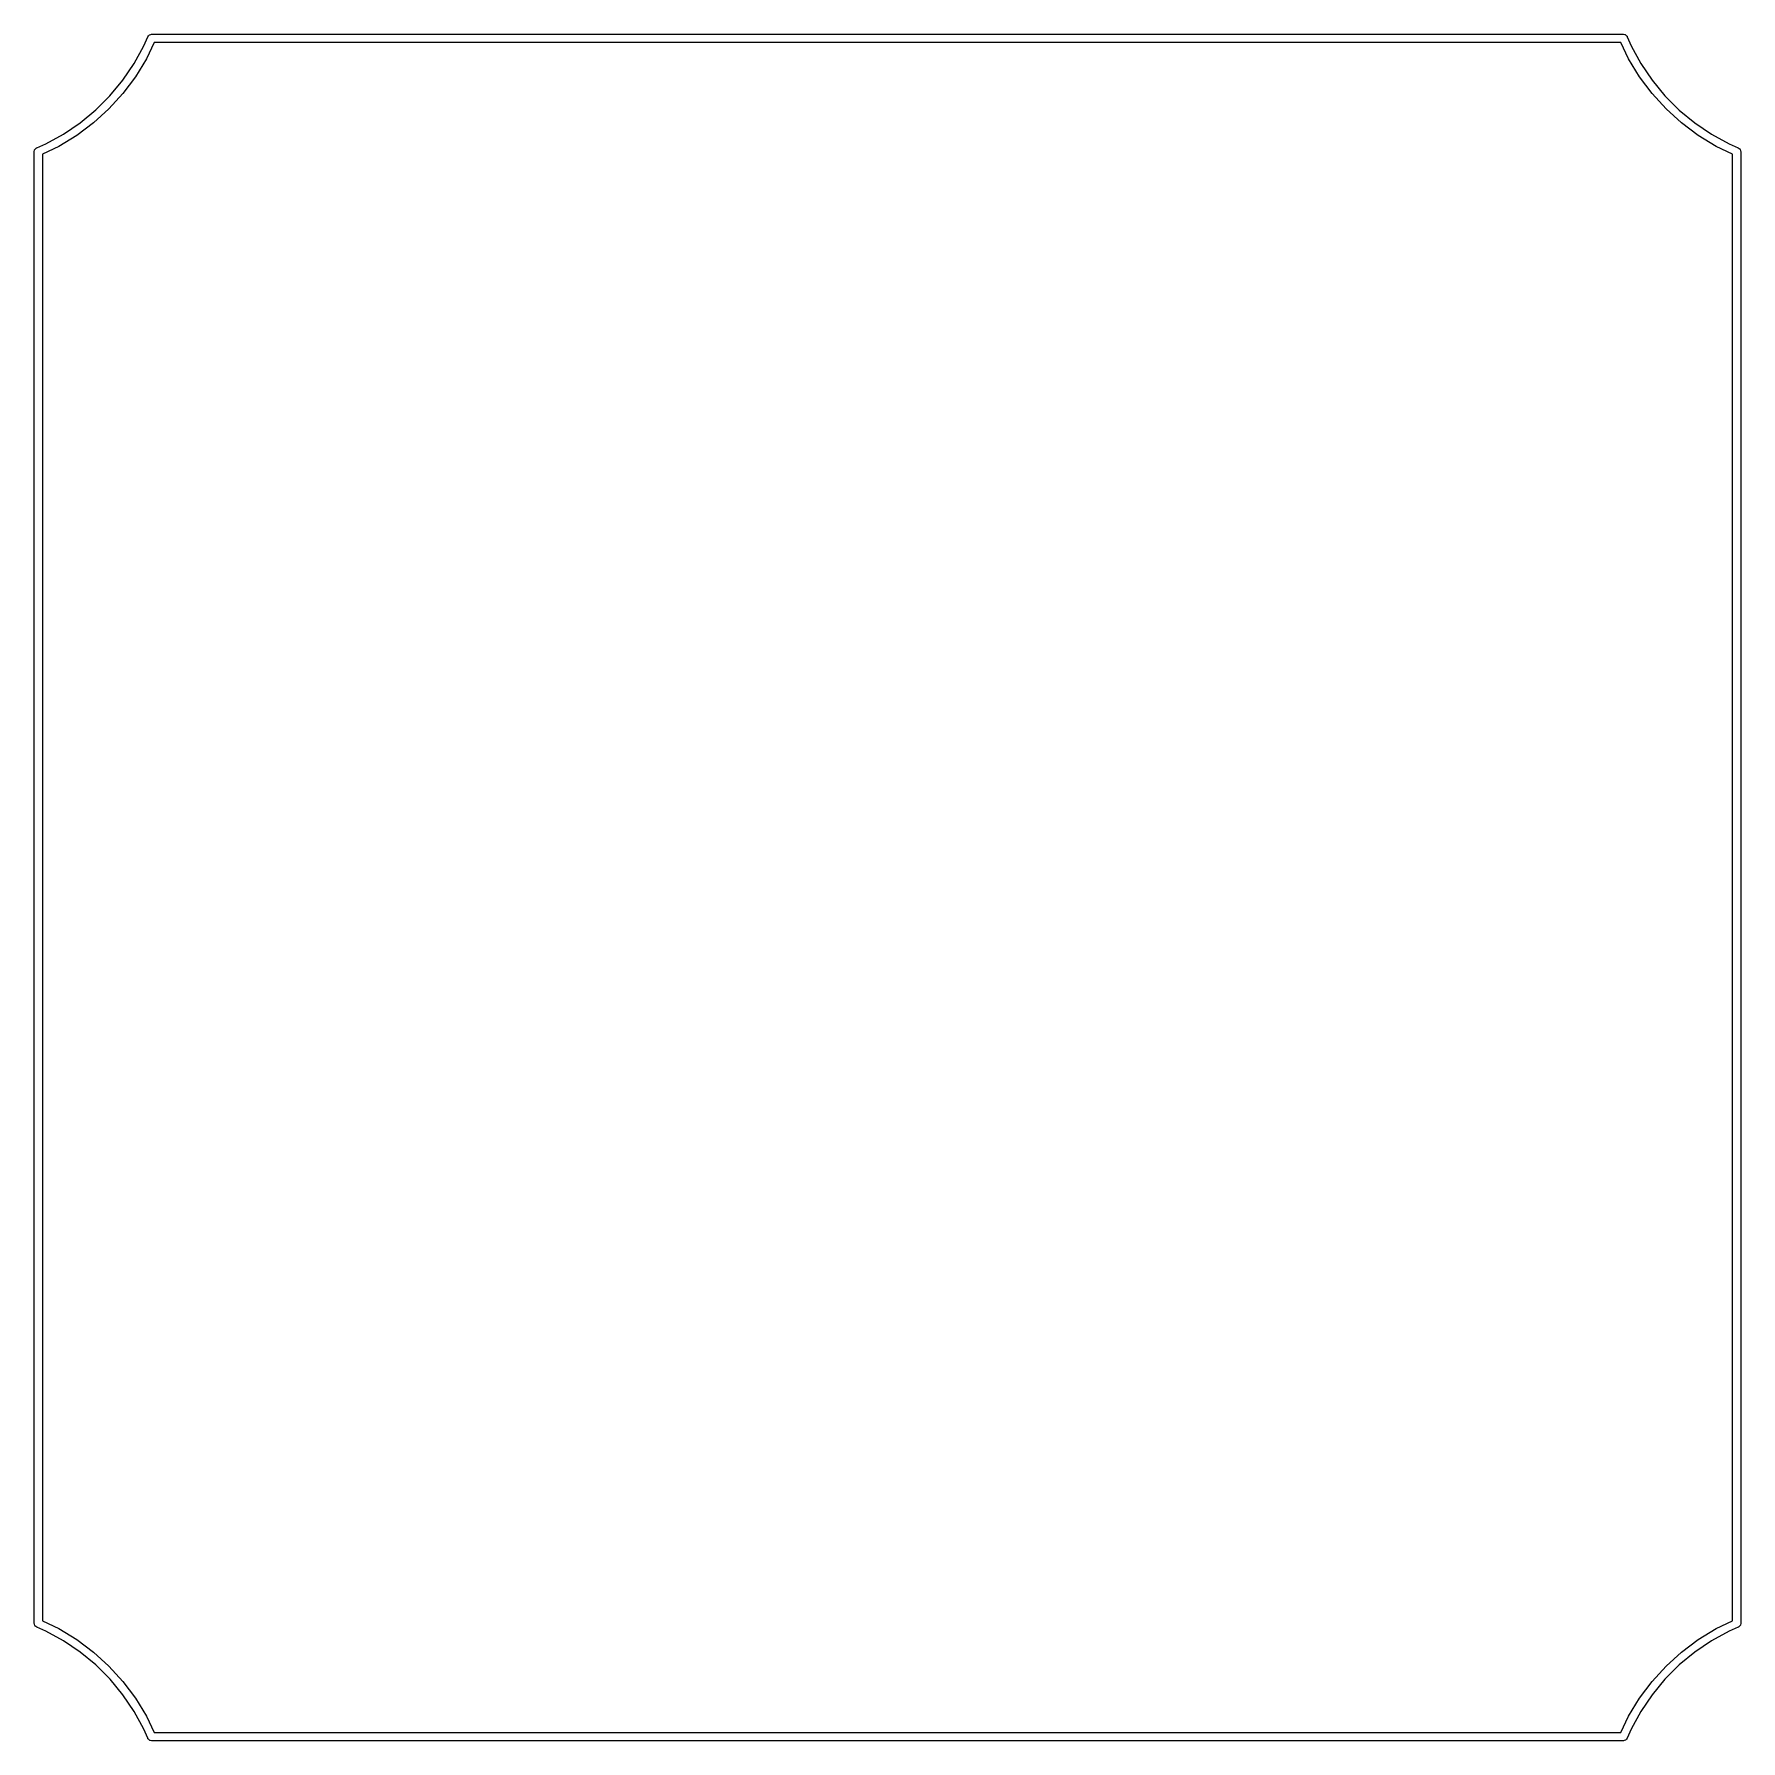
# Model space of a CAD drawing. Extents: x 84.9 to 115.1, y -65.1 to -34.9.
import ezdxf

# ---------------------------------------------------------------- set-up
doc = ezdxf.new("R2010")
doc.units = 0
doc.layers.add('BLACK', color=7, linetype='CONTINUOUS')

msp = doc.modelspace()

# ---------------------------------------------------------------- linework, layer by layer
at = {"layer": 'BLACK', "linetype": 'CONTINUOUS'}
for p, q in [((86.881256, -35.123589), (86.951245, -34.960272)), ((86.951245, -34.960272), (86.951246, -34.960273)), ((86.951246, -34.960273), (86.964798, -34.944791)), ((86.964798, -34.944791), (86.971973, -34.932365)), ((86.971973, -34.932365), (86.977408, -34.930386)), ((86.977408, -34.930386), (86.981777, -34.925396)), ((86.981777, -34.925396), (87.006636, -34.919748)), ((87.006636, -34.919748), (87.020182, -34.914818)), ((87.020182, -34.914818), (113.020182, -34.914818)), ((113.020182, -34.914818), (113.045834, -34.919341)), ((113.045834, -34.919341), (113.050995, -34.923671)), ((113.050995, -34.923671), (113.058588, -34.925397)), ((113.058588, -34.925397), (113.073909, -34.942899)), ((113.073909, -34.942899), (113.085134, -34.952318)), ((113.085134, -34.952318), (113.085885, -34.95658)), ((113.085885, -34.95658), (113.089119, -34.960274)), ((113.089119, -34.960274), (113.159106, -35.123592)), ((86.710874, -35.435444), (86.881256, -35.123589)), ((87.06702, -35.064818), (86.927694, -35.351432)), ((112.973343, -35.064818), (87.06702, -35.064818)), ((113.112665, -35.351435), (112.973343, -35.064818)), ((113.159106, -35.123592), (113.329483, -35.435451)), ((86.511643, -35.729707), (86.710874, -35.435444)), ((86.927694, -35.351432), (86.735462, -35.666668)), ((113.304893, -35.666675), (113.112665, -35.351435)), ((113.329483, -35.435451), (113.528712, -35.729717)), ((86.285364, -36.003716), (86.511643, -35.729707)), ((86.735462, -35.666668), (86.514158, -35.962221)), ((113.526195, -35.962231), (113.304893, -35.666675)), ((113.528712, -35.729717), (113.754989, -36.003729)), ((86.034082, -36.254995), (86.285364, -36.003716)), ((86.514158, -35.962221), (86.265784, -36.235418)), ((113.774569, -36.235431), (113.526195, -35.962231)), ((113.754989, -36.003729), (114.006271, -36.255011)), ((85.465805, -36.680499), (85.76007, -36.481271)), ((85.76007, -36.481271), (86.034082, -36.254995)), ((86.265784, -36.235418), (85.992583, -36.483789)), ((114.047769, -36.483805), (113.774569, -36.235431)), ((114.006271, -36.255011), (114.280283, -36.481288)), ((114.280283, -36.481288), (114.574549, -36.680517)), ((85.153948, -36.850876), (85.465805, -36.680499)), ((85.697028, -36.705089), (85.38179, -36.897317)), ((85.992583, -36.483789), (85.697028, -36.705089)), ((114.343325, -36.705107), (114.047769, -36.483805)), ((114.658565, -36.897335), (114.343325, -36.705107)), ((114.574549, -36.680517), (114.886408, -36.850894)), ((84.945182, -36.989818), (84.949705, -36.964166)), ((84.945182, -62.989818), (84.945182, -36.989818)), ((84.949705, -36.964166), (84.954036, -36.959004)), ((84.954036, -36.959004), (84.955761, -36.951413)), ((84.955761, -36.951413), (84.973261, -36.936092)), ((84.973261, -36.936092), (84.982682, -36.924866)), ((84.982682, -36.924866), (84.986944, -36.924114)), ((84.986944, -36.924114), (84.990638, -36.920881)), ((84.99063, -36.920864), (85.153948, -36.850876)), ((84.990638, -36.920881), (84.99063, -36.920864)), ((85.38179, -36.897317), (85.095182, -37.036635)), ((85.095182, -37.036635), (85.095182, -62.942979)), ((114.945182, -37.036657), (114.658565, -36.897335)), ((114.886408, -36.850894), (115.049726, -36.920881)), ((114.945182, -62.942957), (114.945182, -37.036657)), ((115.049726, -36.920881), (115.065208, -36.934434)), ((115.065208, -36.934434), (115.077635, -36.941609)), ((115.077635, -36.941609), (115.079613, -36.947043)), ((115.079613, -36.947043), (115.084603, -36.951412)), ((115.084603, -36.951412), (115.090251, -36.97627)), ((115.090251, -36.97627), (115.095182, -36.989818)), ((115.095182, -36.989818), (115.095182, -62.989818)), ((84.950111, -63.00336), (84.945182, -62.989818)), ((84.955761, -63.028224), (84.950111, -63.00336)), ((85.095182, -62.942979), (85.381799, -63.0823)), ((114.658555, -63.082282), (114.945182, -62.942957)), ((115.095182, -62.989818), (115.090659, -63.01547)), ((84.96075, -63.032592), (84.955761, -63.028224)), ((84.962729, -63.038027), (84.96075, -63.032592)), ((84.975155, -63.045201), (84.962729, -63.038027)), ((84.990638, -63.058755), (84.975155, -63.045201)), ((84.990638, -63.058756), (84.990638, -63.058755)), ((85.153957, -63.128742), (84.990638, -63.058756)), ((85.465816, -63.299118), (85.153957, -63.128742)), ((85.381799, -63.0823), (85.69704, -63.274527)), ((85.760083, -63.498346), (85.465816, -63.299118)), ((85.69704, -63.274527), (85.992597, -63.495829)), ((114.047756, -63.495813), (114.343313, -63.27451)), ((114.574538, -63.2991), (114.28027, -63.498329)), ((114.343313, -63.27451), (114.658555, -63.082282)), ((114.886399, -63.128724), (114.574538, -63.2991)), ((115.049718, -63.058738), (114.886399, -63.128724)), ((115.049725, -63.058755), (115.049718, -63.058738)), ((115.053418, -63.055521), (115.049725, -63.058755)), ((115.057682, -63.05477), (115.053418, -63.055521)), ((115.067102, -63.043543), (115.057682, -63.05477)), ((115.084603, -63.028224), (115.067102, -63.043543)), ((115.086328, -63.02063), (115.084603, -63.028224)), ((115.090659, -63.01547), (115.086328, -63.02063)), ((86.034095, -63.724623), (85.760083, -63.498346)), ((85.992597, -63.495829), (86.265797, -63.744203)), ((113.774555, -63.744189), (114.047756, -63.495813)), ((114.28027, -63.498329), (114.006257, -63.724608)), ((86.285377, -63.975905), (86.034095, -63.724623)), ((86.265797, -63.744203), (86.514171, -64.017403)), ((113.526182, -64.017393), (113.774555, -63.744189)), ((114.006257, -63.724608), (113.754977, -63.975892)), ((86.511654, -64.249917), (86.285377, -63.975905)), ((86.514171, -64.017403), (86.735473, -64.31296)), ((113.304883, -64.312953), (113.526182, -64.017393)), ((113.754977, -63.975892), (113.528701, -64.249907)), ((86.710882, -64.544184), (86.511654, -64.249917)), ((86.735473, -64.31296), (86.9277, -64.628201)), ((113.112658, -64.628198), (113.304883, -64.312953)), ((113.528701, -64.249907), (113.329476, -64.544177)), ((86.881258, -64.856043), (86.710882, -64.544184)), ((86.9277, -64.628201), (87.06702, -64.914818)), ((112.973342, -64.914818), (113.112658, -64.628198)), ((113.329476, -64.544177), (113.159104, -64.85604)), ((86.951244, -65.019362), (86.881258, -64.856043)), ((86.951245, -65.019362), (86.951244, -65.019362)), ((86.954478, -65.023055), (86.951245, -65.019362)), ((86.95523, -65.027318), (86.954478, -65.023055)), ((86.966454, -65.036736), (86.95523, -65.027318)), ((86.981776, -65.054239), (86.966454, -65.036736)), ((86.989369, -65.055964), (86.981776, -65.054239)), ((86.99453, -65.060295), (86.989369, -65.055964)), ((87.020182, -65.064818), (86.99453, -65.060295)), ((113.020182, -65.064818), (87.020182, -65.064818)), ((87.06702, -64.914818), (112.973342, -64.914818)), ((113.033726, -65.059888), (113.020182, -65.064818)), ((113.058589, -65.054238), (113.033726, -65.059888)), ((113.062955, -65.049249), (113.058589, -65.054238)), ((113.068391, -65.047271), (113.062955, -65.049249)), ((113.075566, -65.034843), (113.068391, -65.047271)), ((113.089119, -65.019361), (113.075566, -65.034843)), ((113.08912, -65.019361), (113.089119, -65.019361)), ((113.159104, -64.85604), (113.08912, -65.019361))]:
    msp.add_line(p, q, dxfattribs=at)

doc.saveas('drawing.dxf')
